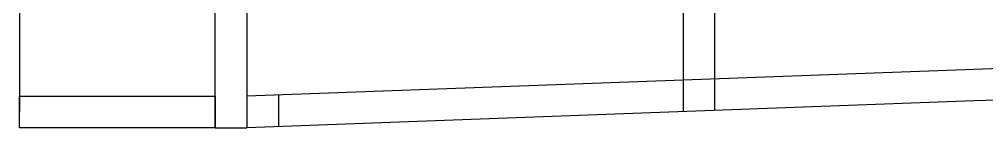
# Model space of a CAD drawing. Extents: x -0.1 to 91.9, y 0 to 98.8.
# Drawn here: x 7.44 to 15.1, y 21.38 to 22.24 of the extents above; entities that cross this region are included whole.
import ezdxf

# ---------------------------------------------------------------- set-up
doc = ezdxf.new("R2010")
doc.units = 0
doc.layers.get('0').update_dxf_attribs({"color": 9, "linetype": 'CONTINUOUS'})

msp = doc.modelspace()

# ---------------------------------------------------------------- linework, layer by layer
at = {"color": 7, "linetype": 'CONTINUOUS'}
for p, q in [((8.9909, 21.3813), (8.9909, 25.2386)), ((7.4383, 25.1136, 0), (7.4383, 21.5063, 0)), ((9.2409, 24.9885), (9.2409, 21.6315)), ((12.6993, 24.8609), (12.6993, 21.7585)), ((12.9493, 21.7677), (12.9493, 24.8517)), ((51.3732, 23.1794, 0), (15.0045, 21.8432, 0)), ((48.1154, 22.8096, 0), (15.0045, 21.5933, 0)), ((15.0045, 21.8432), (9.2409, 21.6315)), ((12.6993, 21.7585), (12.6993, 21.5085)), ((12.9493, 21.5177), (12.9493, 21.7677)), ((9.2409, 21.6315), (9.2409, 21.3813)), ((9.4909, 21.6406), (9.4909, 21.3905)), ((15.0045, 21.5933), (9.2409, 21.3813)), ((8.9909, 21.3813), (9.2409, 21.3813))]:
    msp.add_line(p, q, dxfattribs=at)
at = {"color": 7, "linetype": 'CONTINUOUS', "flags": 128}
msp.add_lwpolyline([(7.4383, 21.6314), (8.9909, 21.6314), (8.9909, 21.3813), (7.4383, 21.3813)], close=True, dxfattribs=at)

doc.saveas('drawing.dxf')
